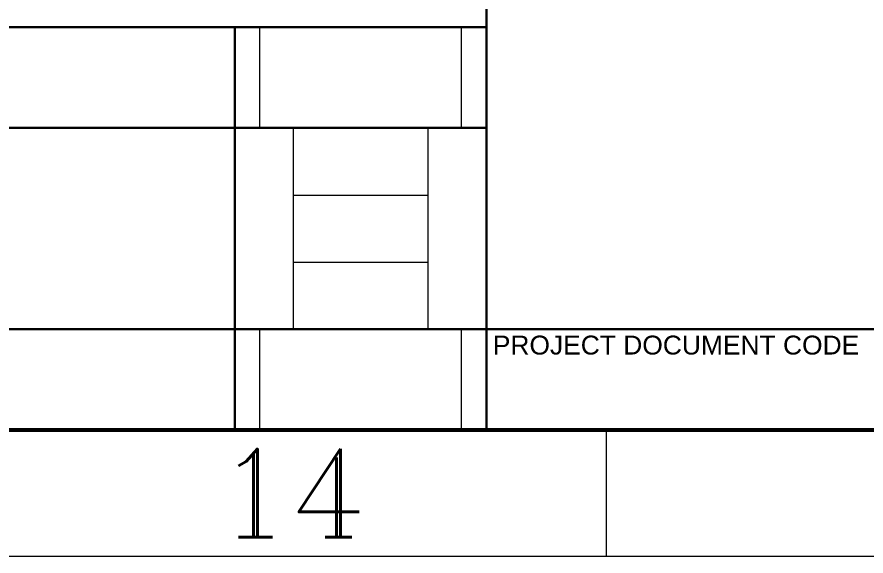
# Model space of a CAD drawing. Header units: metres. Extents: x 0 to 551036, y 0 to 1845929.
# Drawn here: x 549363 to 550037, y 1839989 to 1840417 of the extents above; entities that cross this region are included whole.
import ezdxf
from ezdxf.enums import TextEntityAlignment as Align

# ---------------------------------------------------------------- set-up
doc = ezdxf.new("R2010")
doc.units = ezdxf.units.M
doc.header["$MEASUREMENT"] = 0
doc.layers.add('_0', color=7, linetype='Continuous', lineweight=0)
doc.styles.add('ROMANC', font='romanc.shx')
doc.styles.add('SEPECEN', font='arial.ttf')

# ---------------------------------------------------------------- blocks, each defined once
blk = doc.blocks.new('A1E')
at = {"lineweight": 30}
for p, q in [((7110, 580), (7110, 100)), ((6510, 420), (7110, 420)), ((6910, 420), (6910, 100)), ((6510, 340), (7110, 340)), ((6510, 180), (8310, 180))]:
    blk.add_line(p, q, dxfattribs=at)
blk.add_line((7205, 100), (7205, 0))
at = {"flags": 128}
for points in [[(0, 0), (8410, 0), (8410, 5940), (0, 5940), (0, 0)], [(250, 100), (8310, 100), (8310, 5840), (250, 5840), (250, 100)]]:
    blk.add_lwpolyline(points, close=True, dxfattribs=at)
at = {"lineweight": 53, "flags": 128}
blk.add_lwpolyline([(6510, 580), (8310, 580), (8310, 100), (6510, 100), (6510, 580)], close=True, dxfattribs=at)
at = {"color": 0, "flags": 128}
for points in [[(6930, 340), (6930, 420), (7090, 420), (7090, 340)], [(6956.72, 286.59), (6956.72, 339.87), (7063.28, 339.87), (7063.28, 286.59)], [(6956.72, 233.31), (6956.72, 286.59), (7063.28, 286.59), (7063.28, 233.31)], [(6956.72, 180.03), (6956.72, 233.31), (7063.28, 233.31), (7063.28, 180.03)], [(6930, 100), (6930, 180), (7090, 180), (7090, 100)]]:
    blk.add_lwpolyline(points, dxfattribs=at)
at = {"linetype": 'Continuous', "lineweight": 30, "style": 'SEPECEN'}
blk.add_text('PROJECT DOCUMENT CODE', height=15, dxfattribs=at).set_placement((7115, 175), align=Align.TOP_LEFT)
at = {"style": 'ROMANC'}
blk.add_text('14', height=70, dxfattribs=at).set_placement((6955, 50), align=Align.MIDDLE_CENTER)
at = {"style": 'SEPECEN'}
for tag, p in [('合同编号', (6710, 887.8)), ('项目名称', (7410, 700)), ('图纸名称', (7460, 364.77))]:
    blk.add_attdef(tag, text='', height=35, dxfattribs=at).set_placement(p, align=Align.MIDDLE_CENTER)
at = {"style": 'SEPECEN', "width": 0.7}
for tag, height, p in [('版次', 30, (7935, 527.22)), ('日期', 30, (8185, 527.22)), ('比例', 30, (8185, 447.22)), ('设计', 20, (6810, 380)), ('文件状态', 30, (7935, 367.22)), ('文件类型', 30, (8185, 367.22)), ('审核1', 20, (6810, 313.33)), ('校核', 20, (6810, 260)), ('图幅', 30, (7935, 247.22)), ('审核2', 20, (6810, 206.67)), ('批准', 20, (6810, 140)), ('项目文件编号', 30, (7360, 127.22)), ('页码', 30, (7710, 127.22)), ('图号', 30, (8060, 127.22))]:
    blk.add_attdef(tag, text='', height=height, dxfattribs=at).set_placement(p, align=Align.MIDDLE_CENTER)
at = {"style": 'SEPECEN', "width": 0.7, "flags": 8}
blk.add_attdef('语言', text='', height=30, dxfattribs=at).set_placement((7935, 449.29), align=Align.MIDDLE_CENTER)

msp = doc.modelspace()

# ---------------------------------------------------------------- block references
at = {"layer": '_0'}
msp.add_blockref('A1E', (542625.97334, 1839988.82863), dxfattribs=at)

doc.saveas('drawing.dxf')
